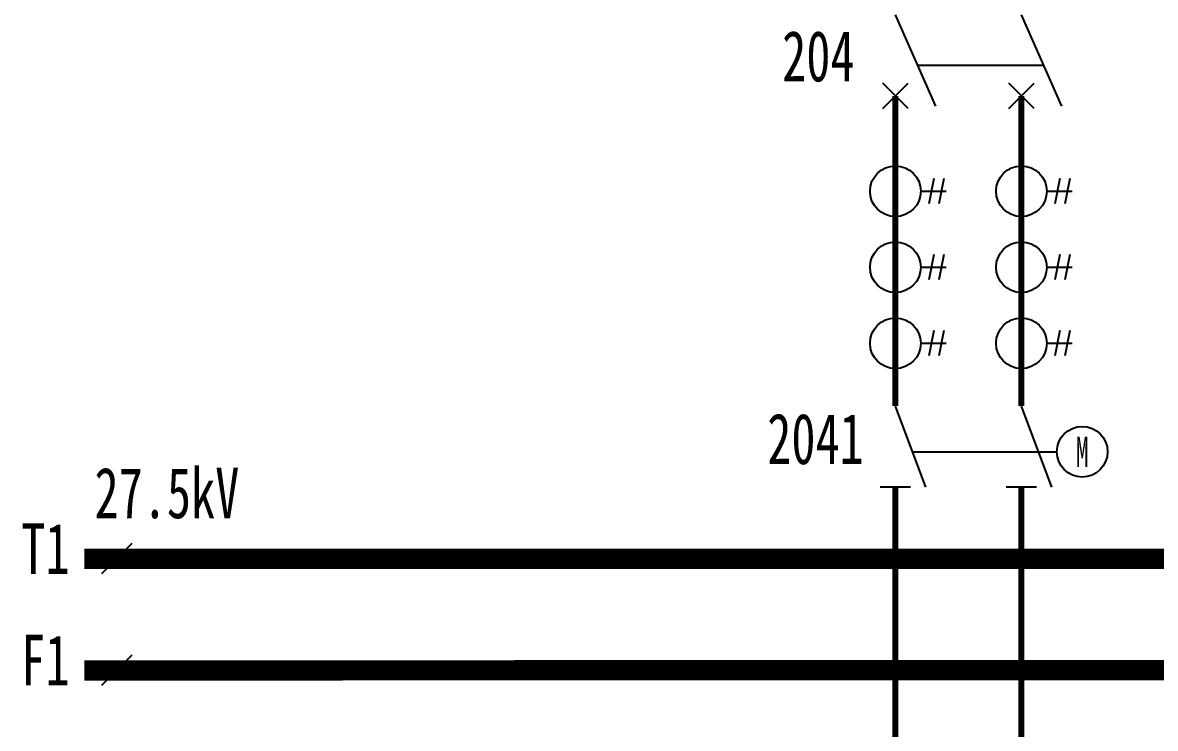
# Model space of a CAD drawing. Header units: millimetres. Extents: x 10667 to 23854, y -3427 to -2899.
# Drawn here: x 13352.7 to 13464.5, y -3158.2 to -3088.5 of the extents above; entities that cross this region are included whole.
import ezdxf
from ezdxf.enums import TextEntityAlignment as Align

# ---------------------------------------------------------------- set-up
doc = ezdxf.new("R2010")
doc.units = ezdxf.units.MM
doc.header["$LTSCALE"] = 10
for name, color, linetype in [('BLOCK', 3, 'Continuous'), ('设    备', 3, 'Continuous'), ('设备编号', 2, 'Continuous'), ('连 接 线', 1, 'Continuous')]:
    doc.layers.add(name, color=color, linetype=linetype)
doc.styles.add('HZ', font='SimSun.ttf', dxfattribs={"width": 0.7})

# ---------------------------------------------------------------- blocks, each defined once
blk = doc.blocks.new('$LH')
at = {"color": 3}
for p, q in [((3.79, 1.25), (3.29, -1.25)), ((4.79, 1.25), (4.29, -1.25)), ((2.5, 0), (5, 0))]:
    blk.add_line(p, q, dxfattribs=at)
blk.add_circle((0, 0), 2.5, dxfattribs=at)

msp = doc.modelspace()

# ---------------------------------------------------------------- linework, layer by layer
at = {"layer": 'BLOCK'}
for p, q in [((13442.84, -3096.78), (13438.84, -3087.78)), ((13455.28, -3096.78), (13451.28, -3087.78)), ((13453.5, -3092.78), (13441.06, -3092.78)), ((13440.09, -3097.03), (13437.59, -3094.53)), ((13437.59, -3097.03), (13440.09, -3094.53)), ((13450.03, -3097.03), (13452.53, -3094.53)), ((13452.53, -3097.03), (13450.03, -3094.53))]:
    msp.add_line(p, q, dxfattribs=at)
at = {"layer": '设    备'}
for p, q in [((13441.84, -3134.37), (13438.84, -3126.37)), ((13454.28, -3134.37), (13451.28, -3126.37)), ((13440.34, -3134.37), (13437.34, -3134.37)), ((13452.78, -3134.37), (13449.78, -3134.37))]:
    msp.add_line(p, q, dxfattribs=at)
at = {"layer": '设    备', "color": 3}
msp.add_line((13440.53, -3130.87), (13454.78, -3130.87), dxfattribs=at)
at = {"layer": '设    备'}
msp.add_circle((13457.28, -3130.87), 2.5, dxfattribs=at)
for p in [(13438.84, -3134.37), (13451.28, -3134.37)]:
    msp.add_point(p, dxfattribs=at)
at = {"layer": '连 接 线', "color": 3}
for p, q in [((13363.51, -3139.93), (13360.51, -3142.93)), ((13363.51, -3150.93), (13360.51, -3153.93))]:
    msp.add_line(p, q, dxfattribs=at)
at = {"layer": '连 接 线'}
for points, const_width in [([(13438.84, -3095.78), (13438.84, -3126.37)], 0.6), ([(13451.28, -3095.78), (13451.28, -3126.37)], 0.6), ([(13438.84, -3134.37), (13438.84, -3141.43)], 0.6), ([(13451.28, -3134.37), (13451.28, -3173.76)], 0.6), ([(13358.81, -3141.43), (13405.71, -3141.43)], 2), ([(13405.71, -3141.43), (13426.83, -3141.43)], 2), ([(13426.83, -3141.43), (13429.18, -3141.43)], 2), ([(13429.18, -3141.43), (13470.28, -3141.43)], 2), ([(13438.84, -3163.1), (13438.84, -3141.43)], 0.6), ([(13382.64, -3152.44), (13358.81, -3152.44)], 2), ([(13382.64, -3152.44), (13411.83, -3152.43)], 2), ([(13444.18, -3152.43), (13411.83, -3152.43)], 2), ([(13444.18, -3152.43), (13482.34, -3152.43)], 2)]:
    msp.add_lwpolyline(points, dxfattribs=dict(at, const_width=const_width))
for points in [[(13400.79, -3140.43), (13401.79, -3140.43), (13400.79, -3140.44), (13401.88, -3140.44)], [(13400.79, -3140.44), (13401.7, -3140.44), (13400.79, -3140.43), (13401.79, -3140.43)], [(13400.79, -3140.44), (13401.88, -3140.44), (13400.79, -3140.45), (13401.96, -3140.45)], [(13400.79, -3140.45), (13401.62, -3140.45), (13400.79, -3140.44), (13401.7, -3140.44)], [(13400.79, -3140.47), (13401.53, -3140.47), (13400.79, -3140.45), (13401.62, -3140.45)], [(13400.79, -3140.49), (13401.45, -3140.49), (13400.79, -3140.47), (13401.53, -3140.47)], [(13400.79, -3140.53), (13401.37, -3140.53), (13400.79, -3140.49), (13401.45, -3140.49)], [(13400.79, -3140.57), (13401.29, -3140.57), (13400.79, -3140.53), (13401.37, -3140.53)], [(13400.79, -3140.61), (13401.22, -3140.61), (13400.79, -3140.57), (13401.29, -3140.57)], [(13400.79, -3140.67), (13401.15, -3140.67), (13400.79, -3140.61), (13401.22, -3140.61)], [(13400.79, -3140.73), (13401.08, -3140.73), (13400.79, -3140.67), (13401.15, -3140.67)], [(13401.88, -3140.44), (13402.79, -3140.44), (13401.79, -3140.43), (13402.79, -3140.43)], [(13401.96, -3140.45), (13402.79, -3140.45), (13401.88, -3140.44), (13402.79, -3140.44)], [(13402.05, -3140.47), (13402.79, -3140.47), (13401.96, -3140.45), (13402.79, -3140.45)], [(13402.13, -3140.49), (13402.79, -3140.49), (13402.05, -3140.47), (13402.79, -3140.47)], [(13402.21, -3140.53), (13402.79, -3140.53), (13402.13, -3140.49), (13402.79, -3140.49)], [(13402.29, -3140.57), (13402.79, -3140.57), (13402.21, -3140.53), (13402.79, -3140.53)], [(13402.36, -3140.61), (13402.79, -3140.61), (13402.29, -3140.57), (13402.79, -3140.57)], [(13402.43, -3140.67), (13402.79, -3140.67), (13402.36, -3140.61), (13402.79, -3140.61)], [(13402.5, -3140.73), (13402.79, -3140.73), (13402.43, -3140.67), (13402.79, -3140.67)], [(13400.79, -3140.79), (13401.03, -3140.79), (13400.79, -3140.73), (13401.08, -3140.73)], [(13400.79, -3140.86), (13400.97, -3140.86), (13400.79, -3140.79), (13401.03, -3140.79)], [(13400.79, -3140.93), (13400.93, -3140.93), (13400.79, -3140.86), (13400.97, -3140.86)], [(13400.79, -3141.01), (13400.89, -3141.01), (13400.79, -3140.93), (13400.93, -3140.93)], [(13400.79, -3141.09), (13400.85, -3141.09), (13400.79, -3141.01), (13400.89, -3141.01)], [(13400.79, -3141.17), (13400.83, -3141.17), (13400.79, -3141.09), (13400.85, -3141.09)], [(13400.79, -3141.26), (13400.81, -3141.26), (13400.79, -3141.17), (13400.83, -3141.17)], [(13400.79, -3141.35), (13400.8, -3141.35), (13400.79, -3141.26), (13400.81, -3141.26)], [(13400.79, -3141.43), (13400.79, -3141.43), (13400.79, -3141.35), (13400.8, -3141.35)], [(13400.79, -3141.43), (13400.79, -3141.43), (13400.79, -3141.52), (13400.8, -3141.52)], [(13400.79, -3141.52), (13400.8, -3141.52), (13400.79, -3141.61), (13400.81, -3141.61)], [(13400.79, -3141.61), (13400.81, -3141.61), (13400.79, -3141.69), (13400.83, -3141.69)], [(13400.79, -3141.69), (13400.83, -3141.69), (13400.79, -3141.77), (13400.85, -3141.77)], [(13400.79, -3141.77), (13400.85, -3141.77), (13400.79, -3141.86), (13400.89, -3141.86)], [(13402.56, -3140.79), (13402.79, -3140.79), (13402.5, -3140.73), (13402.79, -3140.73)], [(13402.61, -3140.86), (13402.79, -3140.86), (13402.56, -3140.79), (13402.79, -3140.79)], [(13402.66, -3140.93), (13402.79, -3140.93), (13402.61, -3140.86), (13402.79, -3140.86)], [(13402.7, -3141.01), (13402.79, -3141.01), (13402.66, -3140.93), (13402.79, -3140.93)], [(13402.73, -3141.09), (13402.79, -3141.09), (13402.7, -3141.01), (13402.79, -3141.01)], [(13402.7, -3141.86), (13402.79, -3141.86), (13402.73, -3141.77), (13402.79, -3141.77)], [(13402.76, -3141.17), (13402.79, -3141.17), (13402.73, -3141.09), (13402.79, -3141.09)], [(13402.73, -3141.77), (13402.79, -3141.77), (13402.76, -3141.69), (13402.79, -3141.69)], [(13402.78, -3141.26), (13402.79, -3141.26), (13402.76, -3141.17), (13402.79, -3141.17)], [(13402.76, -3141.69), (13402.79, -3141.69), (13402.78, -3141.61), (13402.79, -3141.61)], [(13402.79, -3141.35), (13402.79, -3141.35), (13402.78, -3141.26), (13402.79, -3141.26)], [(13402.79, -3141.52), (13402.79, -3141.52), (13402.79, -3141.43)], [(13400.79, -3141.86), (13400.89, -3141.86), (13400.79, -3141.93), (13400.93, -3141.93)], [(13400.79, -3141.93), (13400.93, -3141.93), (13400.79, -3142.01), (13400.97, -3142.01)], [(13400.79, -3142.01), (13400.97, -3142.01), (13400.79, -3142.08), (13401.03, -3142.08)], [(13400.79, -3142.08), (13401.03, -3142.08), (13400.79, -3142.14), (13401.08, -3142.14)], [(13400.79, -3142.14), (13401.08, -3142.14), (13400.79, -3142.2), (13401.15, -3142.2)], [(13400.79, -3142.2), (13401.15, -3142.2), (13400.79, -3142.25), (13401.22, -3142.25)], [(13400.79, -3142.25), (13401.22, -3142.25), (13400.79, -3142.3), (13401.29, -3142.3)], [(13400.79, -3142.3), (13401.29, -3142.3), (13400.79, -3142.34), (13401.37, -3142.34)], [(13400.79, -3142.34), (13401.37, -3142.34), (13400.79, -3142.37), (13401.45, -3142.37)], [(13400.79, -3142.37), (13401.45, -3142.37), (13400.79, -3142.4), (13401.53, -3142.4)], [(13400.79, -3142.4), (13401.53, -3142.4), (13400.79, -3142.42), (13401.62, -3142.42)], [(13400.79, -3142.42), (13401.62, -3142.42), (13400.79, -3142.43), (13401.7, -3142.43)], [(13400.79, -3142.43), (13401.7, -3142.43), (13400.79, -3142.43), (13401.79, -3142.43)], [(13401.79, -3142.43), (13402.79, -3142.43), (13401.88, -3142.43), (13402.79, -3142.43)], [(13401.88, -3142.43), (13402.79, -3142.43), (13401.96, -3142.42), (13402.79, -3142.42)], [(13401.96, -3142.42), (13402.79, -3142.42), (13402.05, -3142.4), (13402.79, -3142.4)], [(13402.05, -3142.4), (13402.79, -3142.4), (13402.13, -3142.37), (13402.79, -3142.37)], [(13402.13, -3142.37), (13402.79, -3142.37), (13402.21, -3142.34), (13402.79, -3142.34)], [(13402.21, -3142.34), (13402.79, -3142.34), (13402.29, -3142.3), (13402.79, -3142.3)], [(13402.29, -3142.3), (13402.79, -3142.3), (13402.36, -3142.25), (13402.79, -3142.25)], [(13402.36, -3142.25), (13402.79, -3142.25), (13402.43, -3142.2), (13402.79, -3142.2)], [(13402.43, -3142.2), (13402.79, -3142.2), (13402.5, -3142.14), (13402.79, -3142.14)], [(13402.5, -3142.14), (13402.79, -3142.14), (13402.56, -3142.08), (13402.79, -3142.08)], [(13402.56, -3142.08), (13402.79, -3142.08), (13402.61, -3142.01), (13402.79, -3142.01)], [(13402.61, -3142.01), (13402.79, -3142.01), (13402.66, -3141.93), (13402.79, -3141.93)], [(13402.66, -3141.93), (13402.79, -3141.93), (13402.7, -3141.86), (13402.79, -3141.86)], [(13377.71, -3151.44), (13378.8, -3151.44), (13377.71, -3151.46), (13378.89, -3151.46)], [(13377.71, -3151.44), (13378.71, -3151.44), (13377.71, -3151.44), (13378.8, -3151.44)], [(13377.71, -3151.44), (13378.63, -3151.44), (13377.71, -3151.44), (13378.71, -3151.44)], [(13377.71, -3151.46), (13378.54, -3151.46), (13377.71, -3151.44), (13378.63, -3151.44)], [(13377.71, -3151.47), (13378.45, -3151.47), (13377.71, -3151.46), (13378.54, -3151.46)], [(13377.71, -3151.5), (13378.37, -3151.5), (13377.71, -3151.47), (13378.45, -3151.47)], [(13377.71, -3151.53), (13378.29, -3151.53), (13377.71, -3151.5), (13378.37, -3151.5)], [(13377.71, -3151.57), (13378.21, -3151.57), (13377.71, -3151.53), (13378.29, -3151.53)], [(13377.71, -3151.62), (13378.14, -3151.62), (13377.71, -3151.57), (13378.21, -3151.57)], [(13377.71, -3151.67), (13378.07, -3151.67), (13377.71, -3151.62), (13378.14, -3151.62)], [(13377.71, -3151.73), (13378.01, -3151.73), (13377.71, -3151.67), (13378.07, -3151.67)], [(13377.71, -3151.8), (13377.95, -3151.8), (13377.71, -3151.73), (13378.01, -3151.73)], [(13377.71, -3151.87), (13377.89, -3151.87), (13377.71, -3151.8), (13377.95, -3151.8)], [(13378.8, -3151.44), (13379.71, -3151.44), (13378.71, -3151.44), (13379.71, -3151.44)], [(13378.89, -3151.46), (13379.71, -3151.46), (13378.8, -3151.44), (13379.71, -3151.44)], [(13378.97, -3151.47), (13379.71, -3151.47), (13378.89, -3151.46), (13379.71, -3151.46)], [(13379.06, -3151.5), (13379.71, -3151.5), (13378.97, -3151.47), (13379.71, -3151.47)], [(13379.14, -3151.53), (13379.71, -3151.53), (13379.06, -3151.5), (13379.71, -3151.5)], [(13379.21, -3151.57), (13379.71, -3151.57), (13379.14, -3151.53), (13379.71, -3151.53)], [(13379.29, -3151.62), (13379.71, -3151.62), (13379.21, -3151.57), (13379.71, -3151.57)], [(13379.36, -3151.67), (13379.71, -3151.67), (13379.29, -3151.62), (13379.71, -3151.62)], [(13379.42, -3151.73), (13379.71, -3151.73), (13379.36, -3151.67), (13379.71, -3151.67)], [(13379.48, -3151.8), (13379.71, -3151.8), (13379.42, -3151.73), (13379.71, -3151.73)], [(13379.53, -3151.87), (13379.71, -3151.87), (13379.48, -3151.8), (13379.71, -3151.8)], [(13377.71, -3151.94), (13377.85, -3151.94), (13377.71, -3151.87), (13377.89, -3151.87)], [(13377.71, -3152.02), (13377.81, -3152.02), (13377.71, -3151.94), (13377.85, -3151.94)], [(13377.71, -3152.1), (13377.77, -3152.1), (13377.71, -3152.02), (13377.81, -3152.02)], [(13377.71, -3152.18), (13377.75, -3152.18), (13377.71, -3152.1), (13377.77, -3152.1)], [(13377.71, -3152.27), (13377.73, -3152.27), (13377.71, -3152.18), (13377.75, -3152.18)], [(13377.71, -3152.35), (13377.72, -3152.35), (13377.71, -3152.27), (13377.73, -3152.27)], [(13377.71, -3152.44), (13377.71, -3152.44), (13377.71, -3152.35), (13377.72, -3152.35)], [(13377.71, -3152.44), (13377.71, -3152.44), (13377.71, -3152.53), (13377.72, -3152.53)], [(13377.71, -3152.53), (13377.72, -3152.53), (13377.71, -3152.61), (13377.73, -3152.61)], [(13377.71, -3152.61), (13377.73, -3152.61), (13377.71, -3152.7), (13377.75, -3152.7)], [(13377.71, -3152.7), (13377.75, -3152.7), (13377.71, -3152.78), (13377.77, -3152.78)], [(13377.71, -3152.78), (13377.77, -3152.78), (13377.71, -3152.86), (13377.81, -3152.86)], [(13377.71, -3152.86), (13377.81, -3152.86), (13377.71, -3152.94), (13377.85, -3152.94)], [(13377.71, -3152.94), (13377.85, -3152.94), (13377.71, -3153.01), (13377.89, -3153.01)], [(13379.58, -3151.94), (13379.71, -3151.94), (13379.53, -3151.87), (13379.71, -3151.87)], [(13379.53, -3153.01), (13379.71, -3153.01), (13379.58, -3152.94), (13379.71, -3152.94)], [(13379.62, -3152.02), (13379.71, -3152.02), (13379.58, -3151.94), (13379.71, -3151.94)], [(13379.58, -3152.94), (13379.71, -3152.94), (13379.62, -3152.86), (13379.71, -3152.86)], [(13379.65, -3152.1), (13379.71, -3152.1), (13379.62, -3152.02), (13379.71, -3152.02)], [(13379.62, -3152.86), (13379.71, -3152.86), (13379.65, -3152.78), (13379.71, -3152.78)], [(13379.68, -3152.18), (13379.71, -3152.18), (13379.65, -3152.1), (13379.71, -3152.1)], [(13379.65, -3152.78), (13379.71, -3152.78), (13379.68, -3152.7), (13379.71, -3152.7)], [(13379.7, -3152.27), (13379.71, -3152.27), (13379.68, -3152.18), (13379.71, -3152.18)], [(13379.68, -3152.7), (13379.71, -3152.7), (13379.7, -3152.61), (13379.71, -3152.61)], [(13379.71, -3152.35), (13379.71, -3152.35), (13379.7, -3152.27), (13379.71, -3152.27)], [(13379.71, -3152.53), (13379.71, -3152.53), (13379.71, -3152.44)], [(13377.71, -3153.01), (13377.89, -3153.01), (13377.71, -3153.08), (13377.95, -3153.08)], [(13377.71, -3153.08), (13377.95, -3153.08), (13377.71, -3153.15), (13378.01, -3153.15)], [(13377.71, -3153.15), (13378.01, -3153.15), (13377.71, -3153.21), (13378.07, -3153.21)], [(13377.71, -3153.21), (13378.07, -3153.21), (13377.71, -3153.26), (13378.14, -3153.26)], [(13377.71, -3153.26), (13378.14, -3153.26), (13377.71, -3153.31), (13378.21, -3153.31)], [(13377.71, -3153.31), (13378.21, -3153.31), (13377.71, -3153.35), (13378.29, -3153.35)], [(13377.71, -3153.35), (13378.29, -3153.35), (13377.71, -3153.38), (13378.37, -3153.38)], [(13377.71, -3153.38), (13378.37, -3153.38), (13377.71, -3153.41), (13378.45, -3153.41)], [(13377.71, -3153.41), (13378.45, -3153.41), (13377.71, -3153.42), (13378.54, -3153.42)], [(13377.71, -3153.42), (13378.54, -3153.42), (13377.71, -3153.44), (13378.63, -3153.44)], [(13377.71, -3153.44), (13378.63, -3153.44), (13377.71, -3153.44), (13378.71, -3153.44)], [(13378.71, -3153.44), (13379.71, -3153.44), (13378.8, -3153.44), (13379.71, -3153.44)], [(13378.8, -3153.44), (13379.71, -3153.44), (13378.89, -3153.42), (13379.71, -3153.42)], [(13378.89, -3153.42), (13379.71, -3153.42), (13378.97, -3153.41), (13379.71, -3153.41)], [(13378.97, -3153.41), (13379.71, -3153.41), (13379.06, -3153.38), (13379.71, -3153.38)], [(13379.06, -3153.38), (13379.71, -3153.38), (13379.14, -3153.35), (13379.71, -3153.35)], [(13379.14, -3153.35), (13379.71, -3153.35), (13379.21, -3153.31), (13379.71, -3153.31)], [(13379.21, -3153.31), (13379.71, -3153.31), (13379.29, -3153.26), (13379.71, -3153.26)], [(13379.29, -3153.26), (13379.71, -3153.26), (13379.36, -3153.21), (13379.71, -3153.21)], [(13379.36, -3153.21), (13379.71, -3153.21), (13379.42, -3153.15), (13379.71, -3153.15)], [(13379.42, -3153.15), (13379.71, -3153.15), (13379.48, -3153.08), (13379.71, -3153.08)], [(13379.48, -3153.08), (13379.71, -3153.08), (13379.53, -3153.01), (13379.71, -3153.01)]]:
    msp.add_solid(points, dxfattribs=at)

# ---------------------------------------------------------------- block references
at = {"layer": '设    备'}
for p in [(13438.84, -3105.17), (13451.28, -3105.17), (13438.84, -3112.67), (13451.28, -3112.67), (13438.84, -3120.17), (13451.28, -3120.17)]:
    msp.add_blockref('$LH', p, dxfattribs=at)

# ---------------------------------------------------------------- texts
at = {"layer": '设    备', "style": 'HZ', "width": 0.62}
msp.add_text('M', height=3, dxfattribs=at).set_placement((13457.28, -3130.87), align=Align.MIDDLE)
at = {"layer": '设备编号', "color": 6, "style": 'HZ', "width": 0.7}
for s, p in [('204', (13427.67, -3094.34)), ('2041', (13426.2, -3132.09)), ('27.5kV', (13359.82, -3137.43)), ('T1', (13352.59, -3142.93)), ('F1', (13352.59, -3153.93))]:
    msp.add_text(s, height=5, dxfattribs=at).set_placement(p)

doc.saveas('drawing.dxf')
